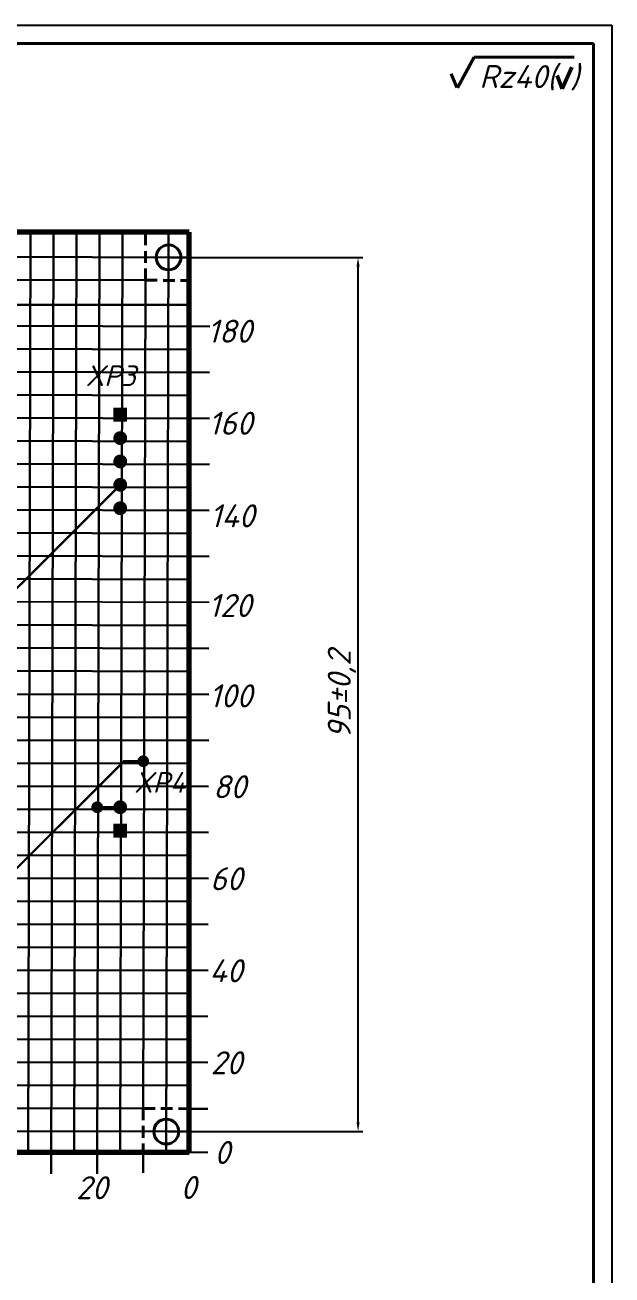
# Model space of a CAD drawing. Header units: millimetres. Extents: x -1529 to 2898, y -1337 to 2183.
# Drawn here: x 1871.2 to 2030.7, y -1082.4 to -742.8 of the extents above; entities that cross this region are included whole.
import ezdxf

# ---------------------------------------------------------------- set-up
doc = ezdxf.new("R2010")
doc.units = ezdxf.units.MM
doc.linetypes.add('невидимая2', pattern=[4.7625, 3.175, -1.5875])
doc.layers.get('0').update_dxf_attribs({"lineweight": 40})
for name, color, linetype, lineweight in [('2-тонкие', 141, 'Continuous', 30), ('3-размеры', 220, 'Continuous', 30), ('Основная', 7, 'Continuous', 40)]:
    doc.layers.add(name, color=color, linetype=linetype, lineweight=lineweight)
doc.layers.add('KONTUR', color=7, linetype='Continuous')
doc.layers.add('TopOverlay', color=2, linetype='Continuous')
doc.styles.get("Standard").update_dxf_attribs({"font": 'isocpeui.ttf', "height": 5})
doc.styles.add('стиль1', font='isocpeui.ttf')
doc.dimstyles.new('ISO-25', dxfattribs={"dimtxt": 2.5, "dimasz": 2.5, "dimexe": 1.25, "dimexo": 0.625, "dimtad": 1, "dimtxsty": 'Standard', "dimcen": 2.5, "dimadec": 0, "dimazin": 0, "dimtfac": 1, "dimtmove": 0, "dimatfit": 3, "dimfxl": 1, "dimarcsym": 0})

# ---------------------------------------------------------------- blocks, each defined once
blk = doc.blocks.new('*D17')
at = {"layer": '3-размеры', "color": 0, "lineweight": -2, "transparency": 16777216}
for p, q in [((1910.84, -805.91), (1962.95, -805.91)), ((1961.7, -1040.91), (1961.7, -808.41)), ((1910.22, -1043.41), (1962.95, -1043.41))]:
    blk.add_line(p, q, dxfattribs=at)
at = {"layer": '3-размеры', "color": 0, "transparency": 16777216}
for points in [[(1961.28, -808.41), (1962.11, -808.41), (1961.7, -805.91)], [(1961.28, -1040.91), (1962.11, -1040.91), (1961.7, -1043.41)]]:
    blk.add_solid(points, dxfattribs=at)
at = {"layer": 'Defpoints', "color": 0, "transparency": 16777216}
for p in [(1910.22, -805.91), (1961.7, -805.91), (1909.6, -1043.41)]:
    blk.add_point(p, dxfattribs=at)
at = {"layer": '3-размеры', "color": 0, "transparency": 16777216, "insert": (1957.32, -924.66), "char_height": 5, "attachment_point": 5, "rotation": 90}
blk.add_mtext('{\\H1.25x;95\\A1;\\C0;%%P0,2}', dxfattribs=at)

msp = doc.modelspace()

# ---------------------------------------------------------------- linework, layer by layer
at = {"color": 0}
for p, q in [((1988.731, -759.883), (1993.27, -751.519)), ((1993.27, -751.519), (2020.358, -751.519)), ((1988.555, -759.787), (1986.984, -755.995))]:
    msp.add_line(p, q, dxfattribs=at)
at = {"lineweight": 50}
for p, q in [((2015.794, -756.451), (2017.136, -760.122)), ((2017.136, -760.122), (2019.788, -754.186))]:
    msp.add_line(p, q, dxfattribs=at)
at = {"color": 0, "lineweight": 70}
for p, q in [((1915.855, -799.051), (1672.105, -799.051)), ((1915.855, -1049.051), (1915.855, -799.051)), ((1672.105, -1049.051), (1915.855, -1049.051))]:
    msp.add_line(p, q, dxfattribs=at)
at = {"color": 0, "linetype": 'невидимая2'}
for p, q in [((1903.964, -812.139), (1903.996, -799.051)), ((1903.964, -812.139), (1915.855, -812.154)), ((1903.377, -1037.138), (1903.361, -1049.654)), ((1903.377, -1037.161), (1915.854, -1037.194))]:
    msp.add_line(p, q, dxfattribs=at)
at = {"color": 0}
for centre in [(1910.223, -805.905), (1909.596, -1043.412)]:
    msp.add_circle(centre, 3.375, dxfattribs=at)
at = {"layer": '2-тонкие', "color": 0}
for p, q in [((1872.741, -799.051), (1872.088, -1049.556)), ((1878.331, -1054.882), (1878.998, -799.051)), ((1885.241, -799.051), (1884.588, -1049.589)), ((1890.831, -1054.914), (1891.498, -799.051)), ((1897.741, -799.051), (1897.088, -1049.621)), ((1910.241, -799.051), (1909.588, -1049.654)), ((1915.855, -805.921), (1672.105, -805.286)), ((1685.181, -811.568), (1903.964, -812.139)), ((1903.377, -1037.138), (1903.964, -812.139)), ((1672.105, -818.842), (1915.855, -818.842)), ((1921.424, -824.684), (1672.105, -824.036)), ((1672.105, -830.286), (1915.855, -830.92)), ((1921.392, -837.184), (1672.105, -836.536)), ((1672.105, -842.786), (1915.855, -843.42)), ((1921.359, -849.684), (1672.105, -849.036)), ((1915.855, -855.92), (1672.105, -855.286)), ((1672.105, -861.536), (1921.327, -862.184)), ((1915.855, -868.42), (1672.105, -867.785)), ((1672.105, -874.035), (1921.294, -874.684)), ((1915.855, -880.92), (1672.105, -880.285)), ((1921.261, -887.184), (1672.105, -886.535)), ((1672.105, -892.785), (1915.855, -893.42)), ((1672.105, -905.285), (1915.855, -905.92)), ((1921.196, -912.184), (1672.105, -911.535)), ((1915.855, -918.42), (1672.105, -917.785)), ((1672.105, -924.035), (1921.164, -924.684)), ((1915.855, -930.92), (1672.105, -930.285)), ((1672.105, -936.535), (1921.131, -937.184)), ((1915.855, -943.42), (1672.105, -942.785)), ((1921.098, -949.684), (1672.105, -949.035)), ((1672.105, -955.285), (1915.855, -955.92)), ((1921.066, -962.184), (1672.105, -961.535)), ((1672.105, -967.785), (1915.855, -968.42)), ((1921.033, -974.684), (1672.105, -974.035)), ((1915.855, -980.92), (1672.105, -980.285)), ((1672.105, -986.535), (1921.001, -987.184)), ((1915.855, -993.42), (1672.105, -992.785)), ((1672.105, -999.035), (1920.968, -999.684)), ((1915.855, -1005.92), (1672.105, -1005.285)), ((1920.936, -1012.183), (1672.105, -1011.535)), ((1672.105, -1017.785), (1915.855, -1018.42)), ((1920.903, -1024.683), (1672.105, -1024.035)), ((1672.129, -1030.285), (1915.855, -1030.92)), ((1903.377, -1037.161), (1684.594, -1036.567)), ((1915.854, -1037.194), (1920.854, -1037.208)), ((1915.846, -1043.42), (1672.097, -1042.785)), ((1915.855, -1049.051), (1920.855, -1049.064)), ((1903.345, -1049.638), (1903.338, -1054.638))]:
    msp.add_line(p, q, dxfattribs=at)
at = {"layer": 'KONTUR', "color": 0}
for p, q in [((1189.656, -742.772), (2030.656, -742.772)), ((2030.656, -742.772), (2030.656, -1336.772))]:
    msp.add_line(p, q, dxfattribs=at)
at = {"layer": 'TopOverlay', "color": 0}
msp.add_line((1921.229, -899.684), (1672.105, -899.035), dxfattribs=at)
for points, const_width in [([(1897.73, -848.651, -1), (1896.48, -848.651, -1)], 1.25), ([(1896.502, -848.016, -1), (1896.438, -848.016, -1)], 0.0635), ([(1896.502, -848.016, -1), (1896.438, -848.016, -1)], 0.0635), ([(1897.772, -848.016, -1), (1897.708, -848.016, -1)], 0.0635), ([(1897.772, -848.016, -1), (1897.708, -848.016, -1)], 0.0635), ([(1897.137, -849.286, -1), (1897.073, -849.286, -1)], 0.0635), ([(1897.137, -849.286, -1), (1897.073, -849.286, -1)], 0.0635), ([(1898.042, -855.001, -1), (1896.167, -855.001, -1)], 1.875), ([(1897.73, -855.001, -1), (1896.48, -855.001, -1)], 1.25), ([(1896.502, -854.366, -1), (1896.438, -854.366, -1)], 0.0635), ([(1896.502, -854.366, -1), (1896.438, -854.366, -1)], 0.0635), ([(1897.137, -855.636, -1), (1897.073, -855.636, -1)], 0.0635), ([(1897.137, -855.636, -1), (1897.073, -855.636, -1)], 0.0635), ([(1897.772, -854.366, -1), (1897.708, -854.366, -1)], 0.0635), ([(1897.772, -854.366, -1), (1897.708, -854.366, -1)], 0.0635), ([(1898.042, -861.351, -1), (1896.167, -861.351, -1)], 1.875), ([(1897.73, -861.351, -1), (1896.48, -861.351, -1)], 1.25), ([(1896.502, -860.716, -1), (1896.438, -860.716, -1)], 0.0635), ([(1896.502, -860.716, -1), (1896.438, -860.716, -1)], 0.0635), ([(1897.137, -861.986, -1), (1897.073, -861.986, -1)], 0.0635), ([(1897.137, -861.986, -1), (1897.073, -861.986, -1)], 0.0635), ([(1897.772, -860.716, -1), (1897.708, -860.716, -1)], 0.0635), ([(1897.772, -860.716, -1), (1897.708, -860.716, -1)], 0.0635), ([(1898.042, -867.701, -1), (1896.167, -867.701, -1)], 1.875), ([(1897.73, -867.701, -1), (1896.48, -867.701, -1)], 1.25), ([(1896.502, -867.066, -1), (1896.438, -867.066, -1)], 0.0635), ([(1896.502, -867.066, -1), (1896.438, -867.066, -1)], 0.0635), ([(1897.264, -867.701, -1), (1896.946, -867.701, -1)], 0.318), ([(1897.137, -868.336, -1), (1897.073, -868.336, -1)], 0.0635), ([(1897.137, -868.336, -1), (1897.073, -868.336, -1)], 0.0635), ([(1897.772, -867.066, -1), (1897.708, -867.066, -1)], 0.0635), ([(1897.772, -867.066, -1), (1897.708, -867.066, -1)], 0.0635), ([(1898.042, -874.051, -1), (1896.167, -874.051, -1)], 1.875), ([(1897.73, -874.051, -1), (1896.48, -874.051, -1)], 1.25), ([(1896.502, -873.416, -1), (1896.438, -873.416, -1)], 0.0635), ([(1896.502, -873.416, -1), (1896.438, -873.416, -1)], 0.0635), ([(1897.137, -874.686, -1), (1897.073, -874.686, -1)], 0.0635), ([(1897.137, -874.686, -1), (1897.073, -874.686, -1)], 0.0635), ([(1897.772, -873.416, -1), (1897.708, -873.416, -1)], 0.0635), ([(1897.772, -873.416, -1), (1897.708, -873.416, -1)], 0.0635), ([(1898.233, -942.801, -1), (1897.915, -942.801, -1)], 0.318), ([(1898.233, -942.801, -1), (1897.915, -942.801, -1)], 0.318), ([(1904.149, -942.801, -1), (1902.561, -942.801, -1)], 1.587), ([(1903.799, -942.801, -1), (1902.91, -942.801, -1)], 0.889), ([(1902.752, -942.484, -1), (1902.688, -942.484, -1)], 0.0635), ([(1902.752, -942.484, -1), (1902.688, -942.484, -1)], 0.0635), ([(1902.752, -943.119, -1), (1902.688, -943.119, -1)], 0.0635), ([(1902.752, -943.119, -1), (1902.688, -943.119, -1)], 0.0635), ([(1903.069, -942.484, -1), (1903.006, -942.484, -1)], 0.0635), ([(1903.069, -942.484, -1), (1903.006, -942.484, -1)], 0.0635), ([(1903.069, -942.801, -1), (1903.006, -942.801, -1)], 0.0635), ([(1903.069, -942.801, -1), (1903.006, -942.801, -1)], 0.0635), ([(1903.069, -943.119, -1), (1903.006, -943.119, -1)], 0.0635), ([(1903.069, -943.119, -1), (1903.006, -943.119, -1)], 0.0635), ([(1903.514, -942.801, -1), (1903.196, -942.801, -1)], 0.318), ([(1903.387, -942.166, -1), (1903.323, -942.166, -1)], 0.0635), ([(1903.387, -942.166, -1), (1903.323, -942.166, -1)], 0.0635), ([(1903.387, -943.436, -1), (1903.323, -943.436, -1)], 0.0635), ([(1903.387, -943.436, -1), (1903.323, -943.436, -1)], 0.0635), ([(1903.704, -942.484, -1), (1903.641, -942.484, -1)], 0.0635), ([(1903.704, -942.484, -1), (1903.641, -942.484, -1)], 0.0635), ([(1903.704, -942.801, -1), (1903.641, -942.801, -1)], 0.0635), ([(1903.704, -942.801, -1), (1903.641, -942.801, -1)], 0.0635), ([(1903.704, -943.119, -1), (1903.641, -943.119, -1)], 0.0635), ([(1903.704, -943.119, -1), (1903.641, -943.119, -1)], 0.0635), ([(1904.022, -942.484, -1), (1903.958, -942.484, -1)], 0.0635), ([(1904.022, -942.484, -1), (1903.958, -942.484, -1)], 0.0635), ([(1904.022, -943.119, -1), (1903.958, -943.119, -1)], 0.0635), ([(1904.022, -943.119, -1), (1903.958, -943.119, -1)], 0.0635), ([(1891.649, -955.301, -1), (1890.061, -955.301, -1)], 1.587), ([(1898.042, -955.301, -1), (1896.167, -955.301, -1)], 1.875), ([(1897.73, -955.301, -1), (1896.48, -955.301, -1)], 1.25), ([(1891.299, -955.301, -1), (1890.41, -955.301, -1)], 0.889), ([(1890.252, -954.984, -1), (1890.188, -954.984, -1)], 0.0635), ([(1890.252, -954.984, -1), (1890.188, -954.984, -1)], 0.0635), ([(1890.252, -955.619, -1), (1890.188, -955.619, -1)], 0.0635), ([(1890.252, -955.619, -1), (1890.188, -955.619, -1)], 0.0635), ([(1890.569, -954.984, -1), (1890.506, -954.984, -1)], 0.0635), ([(1890.569, -954.984, -1), (1890.506, -954.984, -1)], 0.0635), ([(1890.569, -955.301, -1), (1890.506, -955.301, -1)], 0.0635), ([(1890.569, -955.301, -1), (1890.506, -955.301, -1)], 0.0635), ([(1890.569, -955.619, -1), (1890.506, -955.619, -1)], 0.0635), ([(1890.569, -955.619, -1), (1890.506, -955.619, -1)], 0.0635), ([(1891.014, -955.301, -1), (1890.696, -955.301, -1)], 0.318), ([(1890.887, -954.666, -1), (1890.823, -954.666, -1)], 0.0635), ([(1890.887, -954.666, -1), (1890.823, -954.666, -1)], 0.0635), ([(1890.887, -955.936, -1), (1890.823, -955.936, -1)], 0.0635), ([(1890.887, -955.936, -1), (1890.823, -955.936, -1)], 0.0635), ([(1891.204, -954.984, -1), (1891.141, -954.984, -1)], 0.0635), ([(1891.204, -954.984, -1), (1891.141, -954.984, -1)], 0.0635), ([(1891.204, -955.301, -1), (1891.141, -955.301, -1)], 0.0635), ([(1891.204, -955.301, -1), (1891.141, -955.301, -1)], 0.0635), ([(1891.204, -955.619, -1), (1891.141, -955.619, -1)], 0.0635), ([(1891.204, -955.619, -1), (1891.141, -955.619, -1)], 0.0635), ([(1891.522, -954.984, -1), (1891.458, -954.984, -1)], 0.0635), ([(1891.522, -954.984, -1), (1891.458, -954.984, -1)], 0.0635), ([(1891.522, -955.619, -1), (1891.458, -955.619, -1)], 0.0635), ([(1891.522, -955.619, -1), (1891.458, -955.619, -1)], 0.0635), ([(1894.244, -955.301, -1), (1893.926, -955.301, -1)], 0.318), ([(1894.244, -955.301, -1), (1893.926, -955.301, -1)], 0.318), ([(1896.502, -954.666, -1), (1896.438, -954.666, -1)], 0.0635), ([(1896.502, -954.666, -1), (1896.438, -954.666, -1)], 0.0635), ([(1897.264, -955.301, -1), (1896.946, -955.301, -1)], 0.318), ([(1897.137, -955.936, -1), (1897.073, -955.936, -1)], 0.0635), ([(1897.137, -955.936, -1), (1897.073, -955.936, -1)], 0.0635), ([(1897.772, -954.666, -1), (1897.708, -954.666, -1)], 0.0635), ([(1897.772, -954.666, -1), (1897.708, -954.666, -1)], 0.0635), ([(1897.73, -961.651, -1), (1896.48, -961.651, -1)], 1.25), ([(1896.502, -961.016, -1), (1896.438, -961.016, -1)], 0.0635), ([(1896.502, -961.016, -1), (1896.438, -961.016, -1)], 0.0635), ([(1897.772, -961.016, -1), (1897.708, -961.016, -1)], 0.0635), ([(1897.772, -961.016, -1), (1897.708, -961.016, -1)], 0.0635), ([(1897.137, -962.286, -1), (1897.073, -962.286, -1)], 0.0635), ([(1897.137, -962.286, -1), (1897.073, -962.286, -1)], 0.0635)]:
    msp.add_lwpolyline(points, format="xyb", close=True, dxfattribs=dict(at, const_width=const_width))
for points, const_width in [([(1897.105, -849.286), (1896.47, -848.016)], 0.127), ([(1897.74, -848.016), (1896.47, -848.016)], 0.127), ([(1897.74, -848.016), (1897.105, -849.286)], 0.127), ([(1897.105, -855.636), (1896.47, -854.366)], 0.127), ([(1897.74, -854.366), (1896.47, -854.366)], 0.127), ([(1897.74, -854.366), (1897.105, -855.636)], 0.127), ([(1897.105, -861.986), (1896.47, -860.716)], 0.127), ([(1897.74, -860.716), (1896.47, -860.716)], 0.127), ([(1897.74, -860.716), (1897.105, -861.986)], 0.127), ([(1897.105, -867.701), (1859.505, -905.301)], 0.635), ([(1897.105, -868.336), (1896.47, -867.066)], 0.127), ([(1897.74, -867.066), (1896.47, -867.066)], 0.127), ([(1897.74, -867.066), (1897.105, -868.336)], 0.127), ([(1897.105, -874.686), (1896.47, -873.416)], 0.127), ([(1897.74, -873.416), (1896.47, -873.416)], 0.127), ([(1897.74, -873.416), (1897.105, -874.686)], 0.127), ([(1898.074, -942.801), (1832.502, -1008.373)], 0.635), ([(1903.355, -942.801), (1898.074, -942.801)], 0.635), ([(1903.037, -942.484), (1902.72, -942.484)], 0.127), ([(1903.037, -942.801), (1902.72, -942.484)], 0.127), ([(1903.037, -942.801), (1902.72, -943.119)], 0.127), ([(1903.037, -943.119), (1902.72, -943.119)], 0.127), ([(1903.355, -942.166), (1903.037, -942.484)], 0.127), ([(1903.355, -943.436), (1903.037, -943.119)], 0.127), ([(1903.672, -942.484), (1903.355, -942.166)], 0.127), ([(1903.672, -943.119), (1903.355, -943.436)], 0.127), ([(1903.99, -942.484), (1903.672, -942.801)], 0.127), ([(1903.99, -942.484), (1903.672, -942.484)], 0.127), ([(1903.99, -943.119), (1903.672, -942.801)], 0.127), ([(1903.99, -943.119), (1903.672, -943.119)], 0.127), ([(1890.537, -954.984), (1890.22, -954.984)], 0.127), ([(1890.537, -955.301), (1890.22, -954.984)], 0.127), ([(1890.537, -955.301), (1890.22, -955.619)], 0.127), ([(1890.537, -955.619), (1890.22, -955.619)], 0.127), ([(1890.855, -954.666), (1890.537, -954.984)], 0.127), ([(1890.855, -955.936), (1890.537, -955.619)], 0.127), ([(1897.105, -955.301), (1890.855, -955.301)], 0.635), ([(1891.172, -954.984), (1890.855, -954.666)], 0.127), ([(1891.172, -955.619), (1890.855, -955.936)], 0.127), ([(1891.49, -954.984), (1891.172, -955.301)], 0.127), ([(1891.49, -954.984), (1891.172, -954.984)], 0.127), ([(1891.49, -955.619), (1891.172, -955.301)], 0.127), ([(1891.49, -955.619), (1891.172, -955.619)], 0.127), ([(1897.105, -955.936), (1896.47, -954.666)], 0.127), ([(1897.74, -954.666), (1896.47, -954.666)], 0.127), ([(1897.74, -954.666), (1897.105, -955.936)], 0.127), ([(1897.105, -962.286), (1896.47, -961.016)], 0.127), ([(1897.74, -961.016), (1896.47, -961.016)], 0.127), ([(1897.74, -961.016), (1897.105, -962.286)], 0.127)]:
    msp.add_lwpolyline(points, dxfattribs=dict(at, const_width=const_width))
for points in [[(1895.23, -846.776), (1898.98, -846.776), (1895.23, -850.526), (1898.98, -850.526)], [(1898.98, -963.526), (1895.23, -963.526), (1898.98, -959.776), (1895.23, -959.776)]]:
    msp.add_solid(points, dxfattribs=at)
at = {"layer": 'Основная', "color": 0}
for p, q in [((2025.656, -747.772), (1209.656, -747.772)), ((2025.656, -1331.772), (2025.656, -747.772))]:
    msp.add_line(p, q, dxfattribs=at)

# ---------------------------------------------------------------- texts
at = {"layer": 'TopOverlay', "color": 0, "style": 'стиль1'}
for s, p in [('XP3', (1887.67, -840.868)), ('XP4', (1900.854, -951.365))]:
    msp.add_text(s, height=5.625, dxfattribs=at).set_placement(p)
at = {"layer": 'TopOverlay', "color": 0, "insert": (2021.67, -760.564), "char_height": 6.25, "attachment_point": 9, "rotation": 359.85064, "style": 'стиль1'}
msp.add_mtext('Rz40( )', dxfattribs=at)
at = {"layer": 'TopOverlay', "color": 0, "char_height": 6.25, "attachment_point": 9, "rotation": 359.85064, "style": 'стиль1'}
for s, insert in [('180', (1932.874, -829.104)), ('160', (1932.999, -854.105)), ('140', (1933.554, -879.257)), ('120', (1932.733, -903.624)), ('100', (1932.958, -928.167)), ('80', (1931.285, -952.864)), ('60', (1930.309, -977.862)), ('40', (1930.313, -1002.862)), ('20', (1930.227, -1027.862)), ('0', (1926.939, -1052.234)), ('20', (1893.66, -1061.807)), ('0', (1917.776, -1061.723))]:
    msp.add_mtext_dynamic_manual_height_columns(s, width=6.85331, gutter_width=20, heights=[0], dxfattribs=dict(at, insert=insert))

# ---------------------------------------------------------------- dimensions: what is measured, and where the dimension line sits
at = {"layer": '3-размеры'}
dim = msp.add_linear_dim(base=(1961.698, -805.906), p1=(1909.596, -1043.412), p2=(1910.215, -805.906), angle=90, text='{\\H1.25x;95\\A1;\\C0;%%P0,2}', dimstyle='ISO-25', dxfattribs=at)
dim.commit()
dim.dimension.update_dxf_attribs({"geometry": '*D17', "text_midpoint": (1957.323, -924.659)})

doc.saveas('drawing.dxf')
